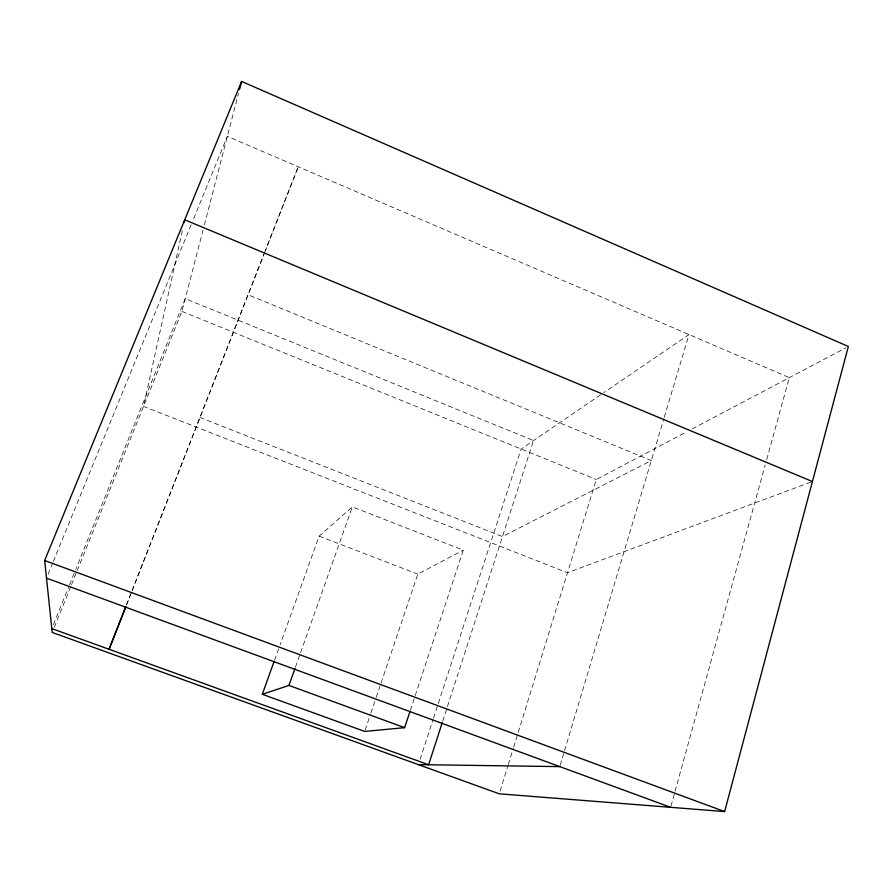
<?xml version="1.0" encoding="UTF-8"?>
<svg xmlns="http://www.w3.org/2000/svg" width="893" height="893" viewBox="0 0 893 893"><rect width="100%" height="100%" fill="white"/><g stroke="black" fill="none" stroke-linecap="round" stroke-linejoin="round"><path stroke-width="0.67" stroke-dasharray="4.46 3.35" d="M182.328 230.684L143.539 406.393L567.513 572.726L812.429 481.539M77.222 570.56L181.926 311.4L202.99 230.238M204.385 224.869L238.487 93.475M671.011 805.977L674.717 792.549M675.086 791.209L765.212 464.918M766.696 459.549L789.323 377.639L227.358 136.339L192.564 221.352M560.201 765.29L564.186 751.951M564.588 750.622L663.879 418.571M664.28 417.243L689.005 334.562L603.914 392.574M500.069 791.142L507.883 765.837M508.296 764.508L513.229 748.524M513.642 747.195L596.301 479.508L686.047 432.145M442.738 721.097L447.025 707.859M447.449 706.542L533.545 440.562L185.231 298.653L75.782 569.299M420.112 759.318L433.06 719.535M433.496 718.206L521.132 449.023L602.764 393.355M410.322 710.437L463.277 550.155L352.333 506.889L319.147 536.135L280.145 644.623M365.137 730.117L370.45 714.378M370.885 713.072L375.763 698.65M376.199 697.333L380.63 684.228M381.077 682.922L417.824 574.11L463.277 550.155M295.46 667.06L300.126 653.922M300.595 652.616L352.333 506.889M274.508 660.307L279.676 645.929M126.337 605.231L263.837 254.427M264.35 253.132L298.24 166.779L265.243 250.978M126.683 604.606L131.751 591.657M132.264 590.362L264.741 252.272M53.368 624.72L69.007 586.054M69.531 584.77L75.258 570.594M54.294 627.288L70.971 586.031M71.485 584.736L76.698 571.844M48.088 574.266L52.832 562.679M53.357 561.384L192.028 222.636M692.198 428.897L845.894 347.779M319.147 536.135L417.824 574.11M199.92 417.455L502.469 536.559L651.332 460.554L248.075 294.802M181.926 311.4L596.301 479.508"/><path stroke-width="1.34" d="M184.125 222.513L184.728 219.79L812.429 481.539M239.536 89.456L241.612 81.419L848.35 346.484L724.636 811.581L499.254 793.81L52.218 632.445L44.65 560.503L241.612 81.419M442.314 722.415L428.607 764.765L51.805 628.583M274.039 661.613L262.296 694.285L364.69 731.423L404.629 727.661L409.887 711.766M262.296 694.285L288.941 685.433L295.003 668.366M125.835 606.526L109.08 649.278L125.667 607.195M418.382 764.62L559.811 766.618M288.941 685.433L404.629 727.661M46.503 578.128L670.632 807.317M44.65 560.503L724.636 811.581"/></g></svg>
